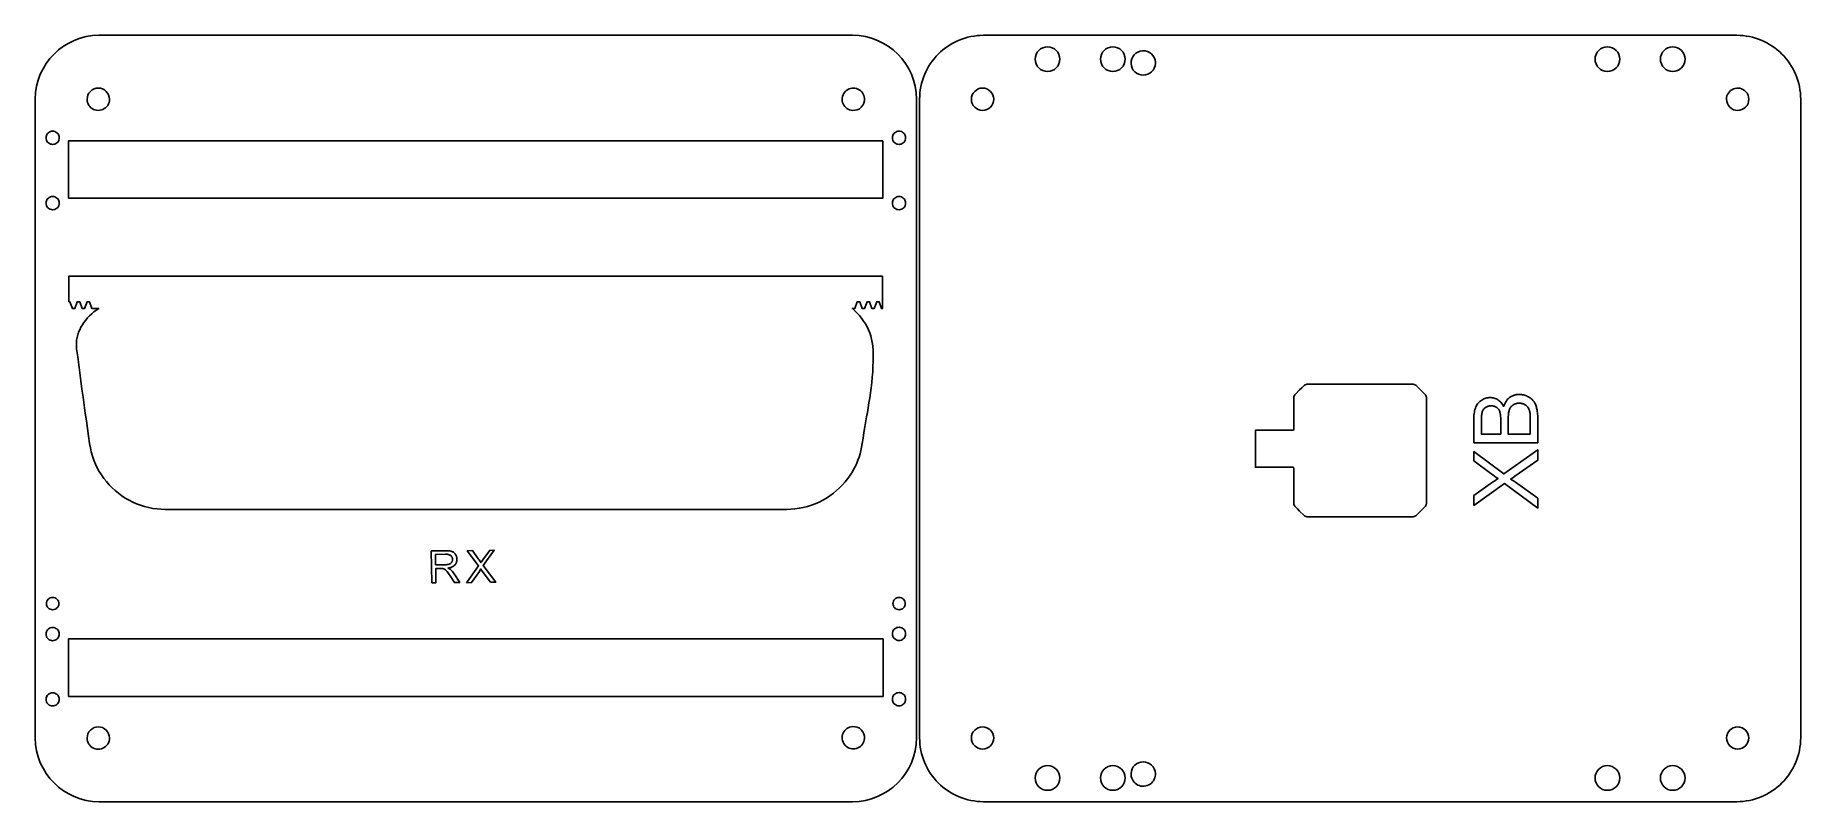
# Model space of a CAD drawing. Extents: x -298 to 255, y -198 to 42.
import ezdxf

# ---------------------------------------------------------------- set-up
doc = ezdxf.new("R2010")
doc.units = 0
doc.layers.add('5MM_MATERIAL', color=18, linetype='CONTINUOUS')

msp = doc.modelspace()

# ---------------------------------------------------------------- linework, layer by layer
at = {"layer": '5MM_MATERIAL'}
for points in [[(-298.25, -178.25, 0.414135), (-278.25, -198.25), (-42.25, -198.25, 0.414135), (-22.25, -178.25), (-22.25, 21.75, 0.414135), (-42.25, 41.75), (-278.25, 41.75, 0.414135), (-298.25, 21.75)], [(-21.25, -178.25, 0.414214), (-1.25, -198.25), (234.75, -198.25, 0.414214), (254.75, -178.25), (254.75, 21.75, 0.414214), (234.75, 41.75), (-1.25, 41.75, 0.414214), (-21.25, 21.75)], [(18.82, 30.41, -1), (18.82, 38.15, -1)], [(39.28, 30.41, -1), (39.28, 38.15, -1)], [(44.98, 32.88, -1), (52.62, 33.29, -0.02674), (52.62, 32.88, -0.398638), (48.8, 29.26, -0.398638)], [(194.21, 30.41, 1), (194.21, 38.15, 1)], [(214.67, 30.41, 1), (214.67, 38.15, 1)], [(-278.52, 18.22), (-278.01, 18.26), (-277.53, 18.37), (-277.06, 18.54), (-276.63, 18.78), (-276.24, 19.07), (-275.88, 19.42), (-275.58, 19.82), (-275.34, 20.26), (-275.16, 20.72), (-275.06, 21.22), (-275.02, 21.72, 0.414214), (-278.52, 25.22, 0.414214), (-282.02, 21.72), (-281.98, 21.21), (-281.87, 20.71), (-281.69, 20.25), (-281.45, 19.82), (-281.16, 19.43), (-280.81, 19.08), (-280.42, 18.79), (-279.99, 18.55), (-279.53, 18.37), (-279.04, 18.26)], [(-45.49, 21.72), (-45.46, 21.23), (-45.36, 20.76), (-45.2, 20.31), (-44.98, 19.89), (-44.71, 19.51), (-44.39, 19.17), (-44.03, 18.87), (-43.63, 18.63), (-43.19, 18.43), (-42.73, 18.3), (-42.24, 18.23, 0.455625), (-38.5, 21.97), (-38.57, 22.46), (-38.7, 22.92), (-38.9, 23.35), (-39.14, 23.75), (-39.44, 24.12), (-39.78, 24.44), (-40.16, 24.71), (-40.58, 24.93), (-41.02, 25.09), (-41.5, 25.19), (-41.99, 25.22), (-42.45, 25.19), (-42.89, 25.11), (-43.32, 24.96), (-43.72, 24.77), (-44.1, 24.52), (-44.45, 24.22), (-44.76, 23.87), (-45.02, 23.48), (-45.23, 23.07), (-45.37, 22.63), (-45.46, 22.18)], [(-1.52, 18.22, 1), (-1.52, 25.22, 1)], [(231.51, 21.72, 0.201508), (232.56, 19.22, 0.990068), (237.51, 24.17, 0.671793)], [(100.38, -67.47), (100.09, -67.5), (99.82, -67.56), (99.56, -67.67), (99.32, -67.82), (99.09, -68.01), (98.44, -68.66), (97.79, -69.31), (96.48, -70.62), (96.29, -70.84), (96.14, -71.09), (96.03, -71.35), (95.97, -71.62), (95.94, -71.91), (95.94, -81.72, -0.414213), (95.74, -81.92), (89.74, -81.92), (83.94, -81.92), (83.94, -93.52), (95.74, -93.52, -0.414213), (95.94, -93.72), (95.94, -104.64), (95.97, -104.93), (96.03, -105.2), (96.14, -105.46), (96.29, -105.7), (96.48, -105.92), (97.13, -106.57), (97.79, -107.23), (99.09, -108.54), (99.32, -108.73), (99.56, -108.88), (99.82, -108.98), (100.09, -109.05), (100.38, -109.07), (108.56, -109.07), (116.74, -109.07), (133.11, -109.07), (133.4, -109.05), (133.67, -108.98), (133.93, -108.88), (134.17, -108.73), (134.39, -108.54), (135.05, -107.89), (135.7, -107.23), (137.01, -105.92), (137.2, -105.7), (137.35, -105.46), (137.45, -105.2), (137.52, -104.93), (137.54, -104.64), (137.54, -96.46), (137.54, -88.27), (137.54, -71.91), (137.52, -71.62), (137.45, -71.35), (137.35, -71.09), (137.2, -70.84), (137.01, -70.62), (136.36, -69.97), (135.7, -69.31), (134.39, -68.01), (134.17, -67.82), (133.93, -67.67), (133.67, -67.56), (133.4, -67.5), (133.11, -67.47), (124.93, -67.47), (116.74, -67.47)], [(-292.82, -138.15, 0.414214), (-290.89, -136.22, 0.414214), (-292.82, -134.29, 0.414214), (-294.75, -136.22, 0.414214)], [(-27.68, -138.15, -0.414214), (-29.61, -136.22, -0.414214), (-27.68, -134.29, -0.414214), (-25.75, -136.22, -0.414214)], [(-278.52, -181.8), (-278.01, -181.76), (-277.53, -181.66), (-277.06, -181.48), (-276.63, -181.25), (-276.24, -180.95), (-275.88, -180.6), (-275.58, -180.2), (-275.34, -179.77), (-275.16, -179.3), (-275.06, -178.81), (-275.02, -178.3, 0.414214), (-278.52, -174.8, 0.414214), (-282.02, -178.3), (-281.98, -178.82), (-281.87, -179.31), (-281.69, -179.77), (-281.45, -180.21), (-281.16, -180.6), (-280.81, -180.94), (-280.42, -181.24), (-279.99, -181.47), (-279.53, -181.65), (-279.04, -181.76)], [(-45.49, -178.22), (-45.46, -177.73), (-45.36, -177.26), (-45.2, -176.81), (-44.98, -176.39), (-44.71, -176.01), (-44.39, -175.67), (-44.03, -175.37), (-43.63, -175.13), (-43.19, -174.93), (-42.73, -174.8), (-42.24, -174.73, -0.455625), (-38.5, -178.47), (-38.57, -178.96), (-38.7, -179.42), (-38.9, -179.85), (-39.14, -180.25), (-39.44, -180.62), (-39.78, -180.94), (-40.16, -181.21), (-40.58, -181.43), (-41.02, -181.59), (-41.5, -181.69), (-41.99, -181.72), (-42.45, -181.69), (-42.89, -181.61), (-43.32, -181.46), (-43.72, -181.27), (-44.1, -181.02), (-44.45, -180.72), (-44.76, -180.37), (-45.02, -179.98), (-45.23, -179.57), (-45.37, -179.13), (-45.46, -178.68)], [(-1.52, -181.8, 1), (-1.52, -174.8, 1)], [(235.01, -181.8, 1), (235.01, -174.8, 1)], [(18.82, -194.69, 1), (18.82, -186.95, 1)], [(39.28, -194.69, 1), (39.28, -186.95, 1)], [(44.98, -189.38, 1), (52.62, -189.79, 0.02674), (52.62, -189.38, 0.398638), (48.8, -185.76, 0.398638)], [(194.21, -194.69, -1), (194.21, -186.95, -1)], [(214.67, -194.69, -1), (214.67, -186.95, -1)]]:
    msp.add_lwpolyline(points, format="xyb", close=True, dxfattribs=at)
for points in [[(-292.82, 7.58), (-292.44, 7.62), (-292.09, 7.71), (-291.77, 7.87), (-291.48, 8.07), (-291.23, 8.32), (-291.03, 8.61), (-290.88, 8.94), (-290.78, 9.28), (-290.75, 9.65), (-290.78, 10.02), (-290.88, 10.37), (-291.03, 10.69), (-291.23, 10.98), (-291.48, 11.23), (-291.77, 11.44), (-292.09, 11.59), (-292.44, 11.69), (-292.82, 11.72), (-293.19, 11.69), (-293.54, 11.59), (-293.87, 11.44), (-294.16, 11.24), (-294.41, 10.99), (-294.61, 10.7), (-294.76, 10.37), (-294.86, 10.02), (-294.89, 9.65), (-294.86, 9.29), (-294.77, 8.95), (-294.62, 8.62), (-294.41, 8.33), (-294.15, 8.07), (-293.85, 7.86), (-293.53, 7.71), (-293.18, 7.61)], [(-27.69, 7.58), (-28.07, 7.62), (-28.42, 7.71), (-28.74, 7.87), (-29.03, 8.07), (-29.28, 8.32), (-29.48, 8.61), (-29.63, 8.94), (-29.73, 9.28), (-29.76, 9.65), (-29.73, 10.02), (-29.63, 10.37), (-29.48, 10.69), (-29.28, 10.98), (-29.03, 11.23), (-28.74, 11.44), (-28.42, 11.59), (-28.07, 11.69), (-27.69, 11.72), (-27.32, 11.69), (-26.97, 11.59), (-26.64, 11.44), (-26.35, 11.24), (-26.11, 10.99), (-25.9, 10.7), (-25.75, 10.37), (-25.65, 10.02), (-25.62, 9.65), (-25.65, 9.29), (-25.74, 8.95), (-25.89, 8.62), (-26.1, 8.33), (-26.36, 8.07), (-26.66, 7.86), (-26.98, 7.71), (-27.33, 7.61)], [(-32.77, 8.71), (-287.82, 8.71), (-287.82, -9.29), (-32.77, -9.29)], [(-292.82, -12.88), (-293.2, -12.84), (-293.55, -12.74), (-293.87, -12.59), (-294.16, -12.38), (-294.41, -12.13), (-294.61, -11.84), (-294.76, -11.52), (-294.86, -11.17), (-294.89, -10.81), (-294.86, -10.43), (-294.76, -10.08), (-294.61, -9.76), (-294.4, -9.47), (-294.15, -9.22), (-293.87, -9.02), (-293.54, -8.87), (-293.19, -8.77), (-292.82, -8.74), (-292.45, -8.77), (-292.1, -8.87), (-291.77, -9.02), (-291.48, -9.22), (-291.23, -9.47), (-291.03, -9.76), (-290.88, -10.08), (-290.78, -10.43), (-290.75, -10.81), (-290.78, -11.17), (-290.87, -11.51), (-291.02, -11.84), (-291.23, -12.13), (-291.49, -12.39), (-291.79, -12.6), (-292.11, -12.75), (-292.46, -12.85)], [(-27.69, -12.88), (-27.31, -12.84), (-26.96, -12.74), (-26.64, -12.59), (-26.35, -12.38), (-26.1, -12.13), (-25.9, -11.84), (-25.75, -11.52), (-25.65, -11.17), (-25.62, -10.81), (-25.65, -10.43), (-25.75, -10.08), (-25.9, -9.76), (-26.11, -9.47), (-26.36, -9.22), (-26.65, -9.02), (-26.97, -8.87), (-27.32, -8.77), (-27.69, -8.74), (-28.07, -8.77), (-28.42, -8.87), (-28.74, -9.02), (-29.03, -9.22), (-29.28, -9.47), (-29.48, -9.76), (-29.63, -10.08), (-29.73, -10.43), (-29.76, -10.81), (-29.73, -11.17), (-29.64, -11.51), (-29.49, -11.84), (-29.28, -12.13), (-29.02, -12.39), (-28.73, -12.6), (-28.4, -12.75), (-28.05, -12.85)], [(-287.79, -41.67), (-287.39, -41.67), (-286.63, -43.78), (-285.86, -43.78), (-285.09, -41.67), (-284.34, -41.67), (-283.57, -43.78), (-282.8, -43.78), (-282.03, -41.67), (-281.29, -41.67), (-280.52, -43.78), (-278.37, -43.78), (-279.14, -44.31), (-279.88, -44.87), (-280.58, -45.47), (-281.25, -46.1), (-281.88, -46.76), (-282.47, -47.45), (-283.01, -48.16), (-283.51, -48.9), (-283.95, -49.67), (-284.34, -50.45), (-284.67, -51.26), (-284.94, -52.08), (-285.15, -52.92), (-285.3, -53.77), (-285.37, -54.64), (-285.37, -55.52), (-285.3, -56.4), (-284.98, -58.89), (-284.65, -61.41), (-284.32, -63.95), (-283.97, -66.49), (-283.63, -69.03), (-283.28, -71.57), (-282.93, -74.08), (-282.58, -76.57), (-282.23, -79.02), (-281.89, -81.42), (-281.56, -83.77), (-281.24, -86.05), (-281.01, -87.39), (-280.71, -88.71), (-280.34, -90.01), (-279.89, -91.28), (-279.39, -92.5), (-278.83, -93.68), (-278.2, -94.83), (-277.51, -95.93), (-276.76, -97), (-275.96, -98.02), (-275.1, -99), (-274.2, -99.93), (-273.24, -100.81), (-272.23, -101.64), (-271.18, -102.42), (-270.05, -103.16), (-268.89, -103.82), (-267.71, -104.43), (-266.5, -104.96), (-265.26, -105.42), (-264, -105.81), (-262.72, -106.14), (-261.43, -106.39), (-260.12, -106.57), (-258.8, -106.68), (-257.47, -106.71), (-62.98, -106.71), (-61.63, -106.68), (-60.29, -106.56), (-58.97, -106.38), (-57.67, -106.12), (-56.4, -105.8), (-55.14, -105.4), (-53.92, -104.94), (-52.72, -104.41), (-51.55, -103.82), (-50.42, -103.17), (-49.33, -102.45), (-48.27, -101.68), (-47.26, -100.85), (-46.3, -99.97), (-45.39, -99.04), (-44.53, -98.06), (-43.73, -97.05), (-42.99, -95.99), (-42.3, -94.9), (-41.82, -94.04), (-41.37, -93.15), (-40.95, -92.25), (-40.58, -91.33), (-40.22, -90.31), (-39.9, -89.28), (-39.64, -88.24), (-39.41, -87.18), (-39.23, -86.12), (-38.96, -84.38), (-38.68, -82.64), (-38.37, -80.84), (-38.06, -79.03), (-37.83, -77.71), (-37.59, -76.32), (-37.35, -74.87), (-37.1, -73.36), (-36.86, -71.82), (-36.64, -70.23), (-36.43, -68.61), (-36.24, -66.97), (-36.07, -65.31), (-35.94, -63.65), (-35.85, -61.98), (-35.8, -60.33), (-35.79, -58.69), (-35.84, -57.07), (-35.94, -55.48), (-36.07, -54.44), (-36.27, -53.41), (-36.53, -52.4), (-36.87, -51.42), (-37.26, -50.45), (-37.71, -49.52), (-38.22, -48.6), (-38.78, -47.72), (-39.4, -46.86), (-40.06, -46.04), (-40.77, -45.25), (-41.52, -44.5), (-42.31, -43.78), (-41.53, -43.78), (-40.77, -41.67), (-40.02, -41.67), (-39.25, -43.78), (-38.48, -43.78), (-37.71, -41.67), (-36.96, -41.67), (-36.2, -43.78), (-35.43, -43.78), (-34.66, -41.67), (-33.91, -41.67), (-33.14, -43.78), (-33.1, -43.85), (-33.03, -43.88), (-32.97, -43.87), (-32.92, -43.83), (-32.88, -43.77), (-32.88, -33.71), (-287.79, -33.71)], [(172.38, -85.82), (152.38, -85.82), (152.38, -78.32), (152.39, -77.76), (152.41, -77.23), (152.46, -76.73), (152.53, -76.26), (152.61, -75.81), (152.72, -75.39), (152.84, -75.01), (152.98, -74.64), (153.15, -74.31), (153.33, -73.99), (153.53, -73.69), (153.75, -73.41), (154, -73.15), (154.26, -72.91), (154.55, -72.68), (154.85, -72.48), (155.17, -72.29), (155.49, -72.13), (155.82, -72), (156.14, -71.89), (156.48, -71.8), (156.81, -71.74), (157.15, -71.7), (157.49, -71.69), (157.81, -71.7), (158.12, -71.73), (158.43, -71.79), (158.74, -71.87), (159.04, -71.96), (159.33, -72.08), (159.62, -72.22), (159.91, -72.39), (160.18, -72.57), (160.45, -72.78), (160.7, -73.01), (160.93, -73.26), (161.15, -73.53), (161.36, -73.83), (161.55, -74.15), (161.74, -74.49), (161.8, -74.26), (161.88, -74.05), (161.96, -73.84), (162.05, -73.63), (162.14, -73.44), (162.24, -73.25), (162.34, -73.06), (162.46, -72.88), (162.57, -72.71), (162.69, -72.55), (162.82, -72.39), (162.96, -72.24), (163.1, -72.09), (163.24, -71.96), (163.39, -71.82), (163.55, -71.7), (163.71, -71.58), (163.88, -71.47), (164.05, -71.37), (164.22, -71.27), (164.4, -71.18), (164.58, -71.1), (164.76, -71.03), (164.95, -70.97), (165.14, -70.91), (165.33, -70.86), (165.53, -70.82), (165.73, -70.78), (165.94, -70.76), (166.15, -70.74), (166.36, -70.73), (166.58, -70.72), (166.93, -70.73), (167.27, -70.76), (167.6, -70.81), (167.93, -70.87), (168.26, -70.95), (168.58, -71.06), (168.89, -71.18), (169.19, -71.32), (169.48, -71.47), (169.76, -71.63), (170.02, -71.8), (170.26, -71.98), (170.48, -72.17), (170.69, -72.36), (170.88, -72.57), (171.05, -72.78), (171.21, -73.01), (171.36, -73.25), (171.5, -73.5), (171.63, -73.77), (171.75, -74.05), (171.86, -74.34), (171.95, -74.65), (172.04, -74.97), (172.12, -75.31), (172.19, -75.67), (172.25, -76.04), (172.29, -76.44), (172.33, -76.85), (172.36, -77.28), (172.37, -77.73), (172.38, -78.2)], [(160.78, -83.18), (160.78, -78.85), (160.78, -78.43), (160.77, -78.04), (160.75, -77.67), (160.72, -77.34), (160.69, -77.04), (160.65, -76.77), (160.6, -76.54), (160.55, -76.33), (160.47, -76.09), (160.37, -75.86), (160.27, -75.64), (160.15, -75.44), (160.02, -75.26), (159.88, -75.1), (159.72, -74.94), (159.55, -74.81), (159.37, -74.69), (159.18, -74.58), (158.98, -74.5), (158.77, -74.42), (158.54, -74.37), (158.31, -74.33), (158.06, -74.3), (157.81, -74.3), (157.56, -74.3), (157.32, -74.33), (157.09, -74.36), (156.87, -74.42), (156.65, -74.48), (156.45, -74.57), (156.25, -74.66), (156.05, -74.77), (155.87, -74.9), (155.7, -75.04), (155.55, -75.19), (155.42, -75.35), (155.29, -75.53), (155.19, -75.72), (155.09, -75.92), (155.02, -76.14), (154.95, -76.38), (154.89, -76.66), (154.85, -76.98), (154.81, -77.34), (154.78, -77.74), (154.75, -78.18), (154.74, -78.66), (154.74, -79.18), (154.74, -83.18)], [(170.02, -83.18), (170.02, -78.2), (170.01, -77.61), (169.99, -77.11), (169.96, -76.7), (169.92, -76.4), (169.88, -76.17), (169.83, -75.96), (169.77, -75.75), (169.7, -75.56), (169.63, -75.37), (169.55, -75.2), (169.47, -75.03), (169.38, -74.87), (169.27, -74.72), (169.16, -74.58), (169.04, -74.44), (168.91, -74.31), (168.76, -74.19), (168.61, -74.07), (168.44, -73.96), (168.26, -73.86), (168.08, -73.77), (167.88, -73.69), (167.68, -73.62), (167.48, -73.56), (167.26, -73.52), (167.04, -73.49), (166.81, -73.47), (166.58, -73.46), (166.3, -73.47), (166.04, -73.5), (165.78, -73.55), (165.53, -73.61), (165.29, -73.69), (165.07, -73.79), (164.85, -73.9), (164.63, -74.04), (164.44, -74.19), (164.25, -74.35), (164.08, -74.53), (163.93, -74.72), (163.79, -74.93), (163.67, -75.15), (163.57, -75.38), (163.47, -75.63), (163.4, -75.9), (163.33, -76.19), (163.27, -76.52), (163.22, -76.87), (163.19, -77.25), (163.16, -77.65), (163.15, -78.09), (163.14, -78.55), (163.14, -83.18)], [(172.38, -106.38), (161.95, -98.65), (152.38, -105.47), (152.38, -102.32), (157.51, -98.69), (158.26, -98.16), (158.92, -97.72), (159.49, -97.36), (159.96, -97.08), (159.41, -96.73), (158.85, -96.35), (158.27, -95.94), (157.68, -95.5), (152.38, -91.47), (152.38, -88.59), (161.8, -95.62), (172.38, -88.05), (172.38, -91.32), (165.24, -96.36), (164.6, -96.79), (163.9, -97.23), (164.83, -97.8), (165.41, -98.19), (172.38, -103.21)], [(-174.09, -129.7), (-172.77, -129.69), (-172.82, -125.25), (-171.29, -125.23), (-170.85, -125.24), (-170.68, -125.25), (-170.55, -125.27), (-170.4, -125.31), (-170.25, -125.37), (-170.1, -125.44), (-169.95, -125.53), (-169.79, -125.64), (-169.63, -125.78), (-169.45, -125.97), (-169.27, -126.19), (-169.06, -126.45), (-168.83, -126.76), (-168.58, -127.13), (-168.29, -127.55), (-166.94, -129.62), (-165.28, -129.6), (-167.05, -126.9), (-167.32, -126.52), (-167.6, -126.17), (-167.88, -125.86), (-168.17, -125.58), (-168.32, -125.46), (-168.51, -125.34), (-168.72, -125.21), (-168.97, -125.09), (-168.62, -125.03), (-168.3, -124.95), (-168, -124.86), (-167.72, -124.74), (-167.47, -124.62), (-167.24, -124.47), (-167.04, -124.31), (-166.86, -124.14), (-166.7, -123.95), (-166.56, -123.75), (-166.44, -123.54), (-166.35, -123.32), (-166.28, -123.09), (-166.23, -122.85), (-166.2, -122.6), (-166.19, -122.33), (-166.2, -122.13), (-166.22, -121.93), (-166.25, -121.74), (-166.3, -121.55), (-166.36, -121.36), (-166.44, -121.18), (-166.52, -121), (-166.62, -120.83), (-166.73, -120.67), (-166.85, -120.52), (-166.98, -120.38), (-167.12, -120.26), (-167.26, -120.15), (-167.41, -120.05), (-167.58, -119.97), (-167.75, -119.89), (-167.93, -119.83), (-168.14, -119.78), (-168.36, -119.74), (-168.61, -119.7), (-168.87, -119.68), (-169.15, -119.66), (-169.46, -119.65), (-169.78, -119.65), (-174.22, -119.71)], [(-172.84, -124.1), (-172.88, -120.79), (-169.71, -120.75), (-169.45, -120.76), (-169.2, -120.78), (-168.96, -120.81), (-168.75, -120.86), (-168.56, -120.92), (-168.38, -121), (-168.22, -121.09), (-168.08, -121.19), (-167.96, -121.31), (-167.85, -121.43), (-167.76, -121.57), (-167.69, -121.71), (-167.63, -121.86), (-167.59, -122.01), (-167.56, -122.18), (-167.55, -122.35), (-167.56, -122.47), (-167.57, -122.59), (-167.59, -122.71), (-167.61, -122.82), (-167.65, -122.93), (-167.69, -123.04), (-167.75, -123.15), (-167.81, -123.25), (-167.88, -123.35), (-167.95, -123.45), (-168.04, -123.53), (-168.13, -123.61), (-168.23, -123.68), (-168.34, -123.75), (-168.45, -123.81), (-168.58, -123.86), (-168.71, -123.91), (-168.86, -123.95), (-169.02, -123.98), (-169.19, -124.01), (-169.57, -124.05), (-169.99, -124.07)], [(-163.19, -129.68), (-159.42, -124.4), (-162.92, -119.67), (-161.35, -119.64), (-159.48, -122.17), (-159.21, -122.55), (-158.99, -122.87), (-158.8, -123.15), (-158.66, -123.39), (-158.49, -123.11), (-158.3, -122.82), (-158.1, -122.53), (-157.89, -122.23), (-155.92, -119.54), (-154.49, -119.52), (-157.91, -124.29), (-154.02, -129.51), (-155.66, -129.54), (-158.25, -126.02), (-158.47, -125.7), (-158.69, -125.36), (-158.97, -125.83), (-159.16, -126.12), (-161.6, -129.65)], [(-292.82, -147.83), (-293.2, -147.79), (-293.55, -147.69), (-293.87, -147.54), (-294.16, -147.33), (-294.41, -147.08), (-294.61, -146.79), (-294.76, -146.47), (-294.86, -146.12), (-294.89, -145.75), (-294.86, -145.38), (-294.76, -145.04), (-294.61, -144.71), (-294.41, -144.42), (-294.16, -144.17), (-293.87, -143.97), (-293.55, -143.82), (-293.2, -143.72), (-292.82, -143.69), (-292.45, -143.72), (-292.1, -143.81), (-291.77, -143.97), (-291.48, -144.17), (-291.23, -144.42), (-291.03, -144.71), (-290.88, -145.03), (-290.78, -145.38), (-290.75, -145.75), (-290.78, -146.12), (-290.87, -146.46), (-291.02, -146.78), (-291.23, -147.08), (-291.49, -147.34), (-291.79, -147.55), (-292.11, -147.7), (-292.46, -147.79)], [(-27.69, -143.62), (-27.31, -143.66), (-26.96, -143.76), (-26.64, -143.91), (-26.35, -144.12), (-26.1, -144.37), (-25.9, -144.66), (-25.75, -144.98), (-25.65, -145.33), (-25.62, -145.69), (-25.65, -146.07), (-25.75, -146.42), (-25.9, -146.74), (-26.11, -147.03), (-26.36, -147.28), (-26.65, -147.48), (-26.97, -147.63), (-27.32, -147.73), (-27.69, -147.76), (-28.07, -147.73), (-28.42, -147.63), (-28.74, -147.48), (-29.03, -147.28), (-29.28, -147.03), (-29.48, -146.74), (-29.63, -146.42), (-29.73, -146.07), (-29.76, -145.69), (-29.73, -145.33), (-29.64, -144.99), (-29.49, -144.66), (-29.28, -144.37), (-29.02, -144.11), (-28.73, -143.9), (-28.4, -143.75), (-28.05, -143.65)], [(-287.9, -165.29), (-32.69, -165.29), (-32.69, -147.29), (-287.9, -147.29)], [(-292.82, -168.28), (-293.2, -168.25), (-293.55, -168.15), (-293.87, -168), (-294.16, -167.79), (-294.41, -167.54), (-294.61, -167.25), (-294.76, -166.93), (-294.86, -166.58), (-294.89, -166.21), (-294.86, -165.84), (-294.76, -165.49), (-294.61, -165.17), (-294.4, -164.88), (-294.15, -164.63), (-293.87, -164.43), (-293.54, -164.27), (-293.19, -164.18), (-292.82, -164.14), (-292.45, -164.18), (-292.1, -164.27), (-291.77, -164.43), (-291.48, -164.63), (-291.23, -164.88), (-291.03, -165.17), (-290.88, -165.49), (-290.78, -165.84), (-290.75, -166.21), (-290.78, -166.57), (-290.87, -166.92), (-291.02, -167.24), (-291.23, -167.54), (-291.49, -167.8), (-291.79, -168.01), (-292.11, -168.16), (-292.46, -168.25)], [(-27.69, -164.08), (-28.07, -164.12), (-28.42, -164.21), (-28.74, -164.37), (-29.03, -164.57), (-29.28, -164.82), (-29.48, -165.11), (-29.63, -165.44), (-29.73, -165.78), (-29.76, -166.15), (-29.73, -166.52), (-29.63, -166.87), (-29.48, -167.19), (-29.28, -167.48), (-29.03, -167.73), (-28.74, -167.94), (-28.42, -168.09), (-28.07, -168.19), (-27.69, -168.22), (-27.32, -168.19), (-26.97, -168.09), (-26.64, -167.94), (-26.35, -167.74), (-26.11, -167.49), (-25.9, -167.2), (-25.75, -166.87), (-25.65, -166.52), (-25.62, -166.15), (-25.65, -165.79), (-25.74, -165.45), (-25.89, -165.12), (-26.1, -164.83), (-26.36, -164.57), (-26.66, -164.36), (-26.98, -164.21), (-27.33, -164.11)]]:
    msp.add_lwpolyline(points, close=True, dxfattribs=at)

doc.saveas('drawing.dxf')
